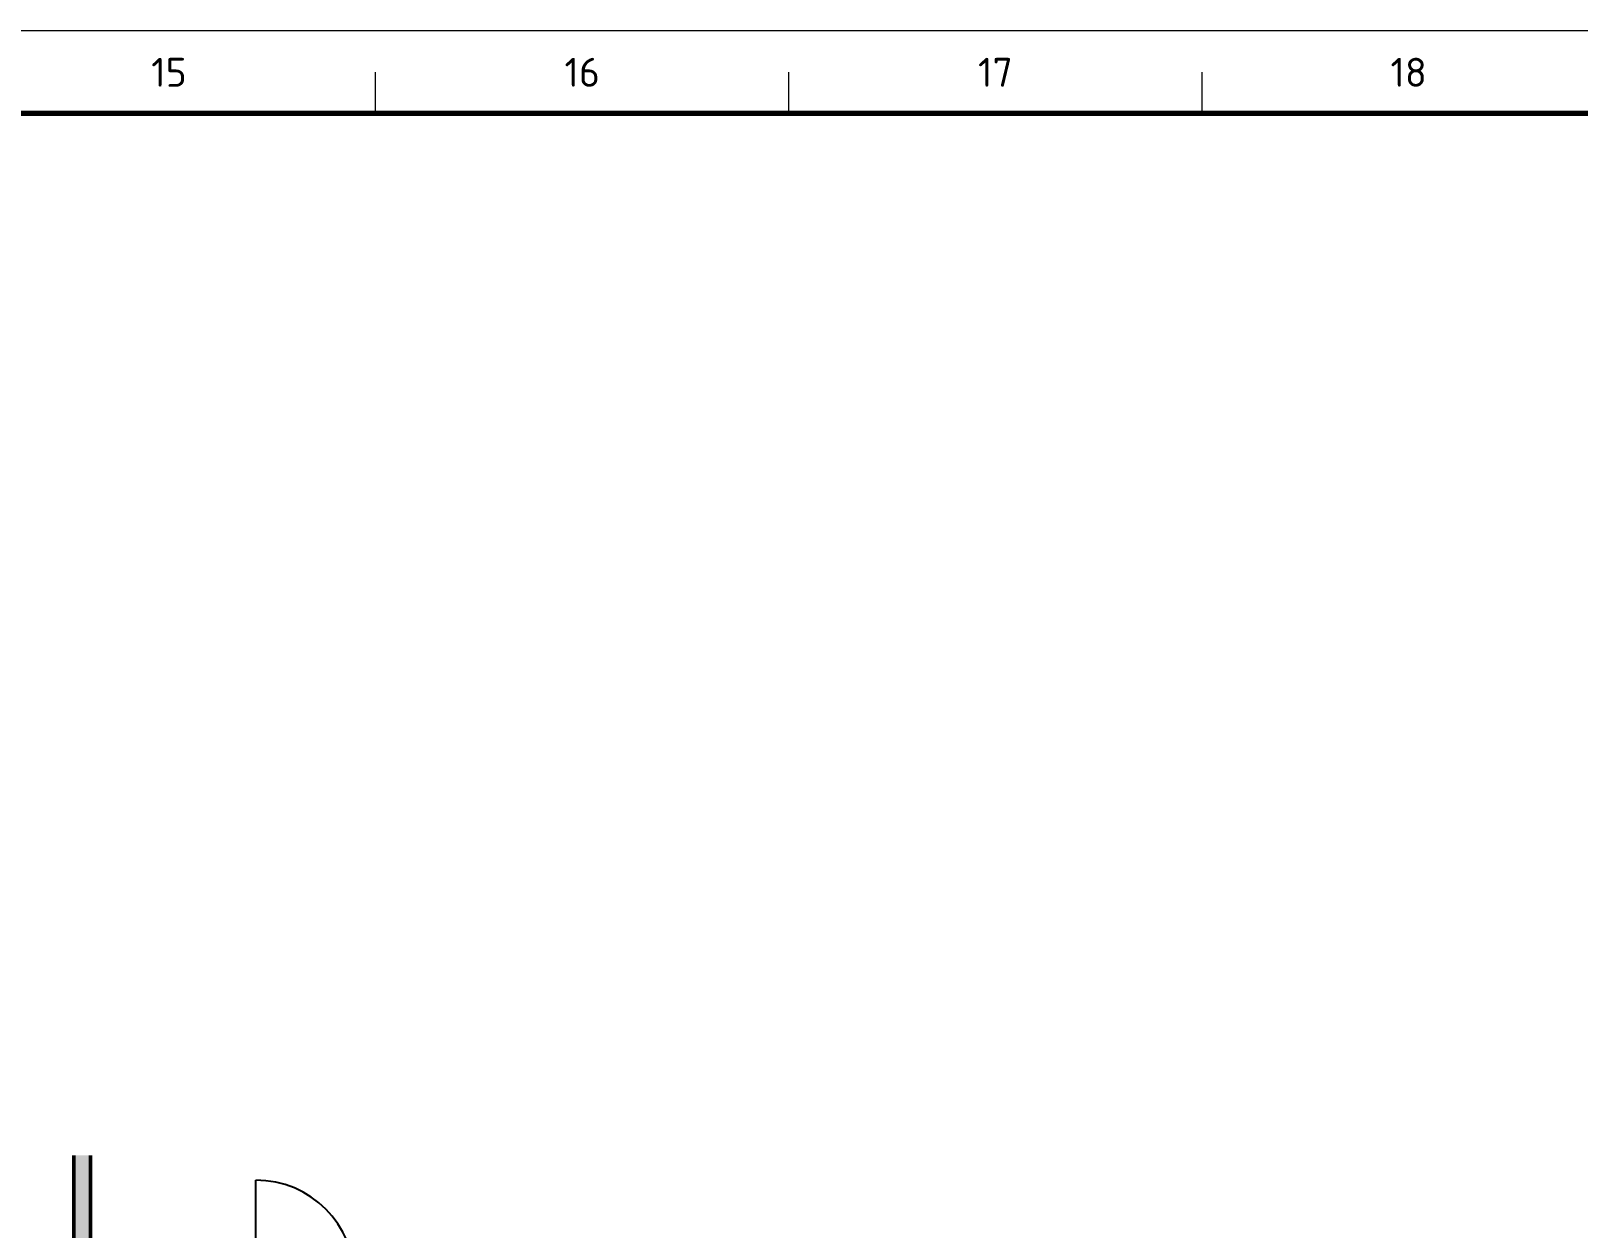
# Model space of a CAD drawing. Header units: millimetres. Extents: x 0 to 1189, y 0 to 841.
# Drawn here: x 702.8 to 890, y 696.2 to 841 of the extents above; entities that cross this region are included whole.
import ezdxf
from ezdxf.enums import TextEntityAlignment as Align

# ---------------------------------------------------------------- set-up
doc = ezdxf.new("R2010")
doc.units = ezdxf.units.MM
for name, color, linetype, lineweight in [('06-TEXTO', 7, 'CONTINUOUS', 25), ('07-RECUADRO', 7, 'CONTINUOUS', 70), ('08-FINA', 5, 'CONTINUOUS', 18), ('A-ABERTURA', 7, 'CONTINUOUS', 25), ('A-MURO', 7, 'CONTINUOUS', 50)]:
    doc.layers.add(name, color=color, linetype=linetype, lineweight=lineweight)
doc.styles.add('ISO3098', font='isocpeur.ttf')

msp = doc.modelspace()

# ---------------------------------------------------------------- hatches: boundary and pattern name
at = {"layer": 'A-MURO', "true_color": 0x464646}
h = msp.add_hatch(color=7, dxfattribs=at)
h.dxf.hatch_style = 1
h.paths.add_polyline_path([(730, 692), (730, 690), (706, 690), (706, 692), (708, 692), (708, 705), (710, 705), (710, 692)])

# ---------------------------------------------------------------- linework, layer by layer
at = {"layer": '07-RECUADRO'}
msp.add_lwpolyline([(25, 10), (1179, 10), (1179, 831), (25, 831)], close=True, dxfattribs=at)
at = {"layer": '08-FINA'}
for p, q in [((744.5, 831), (744.5, 836)), ((794.5, 831), (794.5, 836)), ((844.5, 831), (844.5, 836))]:
    msp.add_line(p, q, dxfattribs=at)
msp.add_lwpolyline([(0, 0), (1189, 0), (1189, 841), (0, 841)], close=True, dxfattribs=at)
at = {"layer": 'A-ABERTURA'}
msp.add_line((730, 690), (730, 702), dxfattribs=at)
msp.add_arc((730, 690), 12, 0, 90, dxfattribs=at)
at = {"layer": 'A-MURO'}
for points in [[(710, 692), (730, 692), (730, 690), (706, 690), (706, 692), (708, 692), (708, 705)], [(710, 705), (710, 692)]]:
    msp.add_lwpolyline(points, dxfattribs=at)

# ---------------------------------------------------------------- texts
at = {"layer": '06-TEXTO', "style": 'ISO3098'}
for s, p in [('15', (719.5, 836)), ('16', (769.5, 836)), ('17', (819.5, 836)), ('18', (869.5, 836))]:
    msp.add_text(s, height=3.5, dxfattribs=at).set_placement(p, align=Align.MIDDLE_CENTER)

doc.saveas('drawing.dxf')
